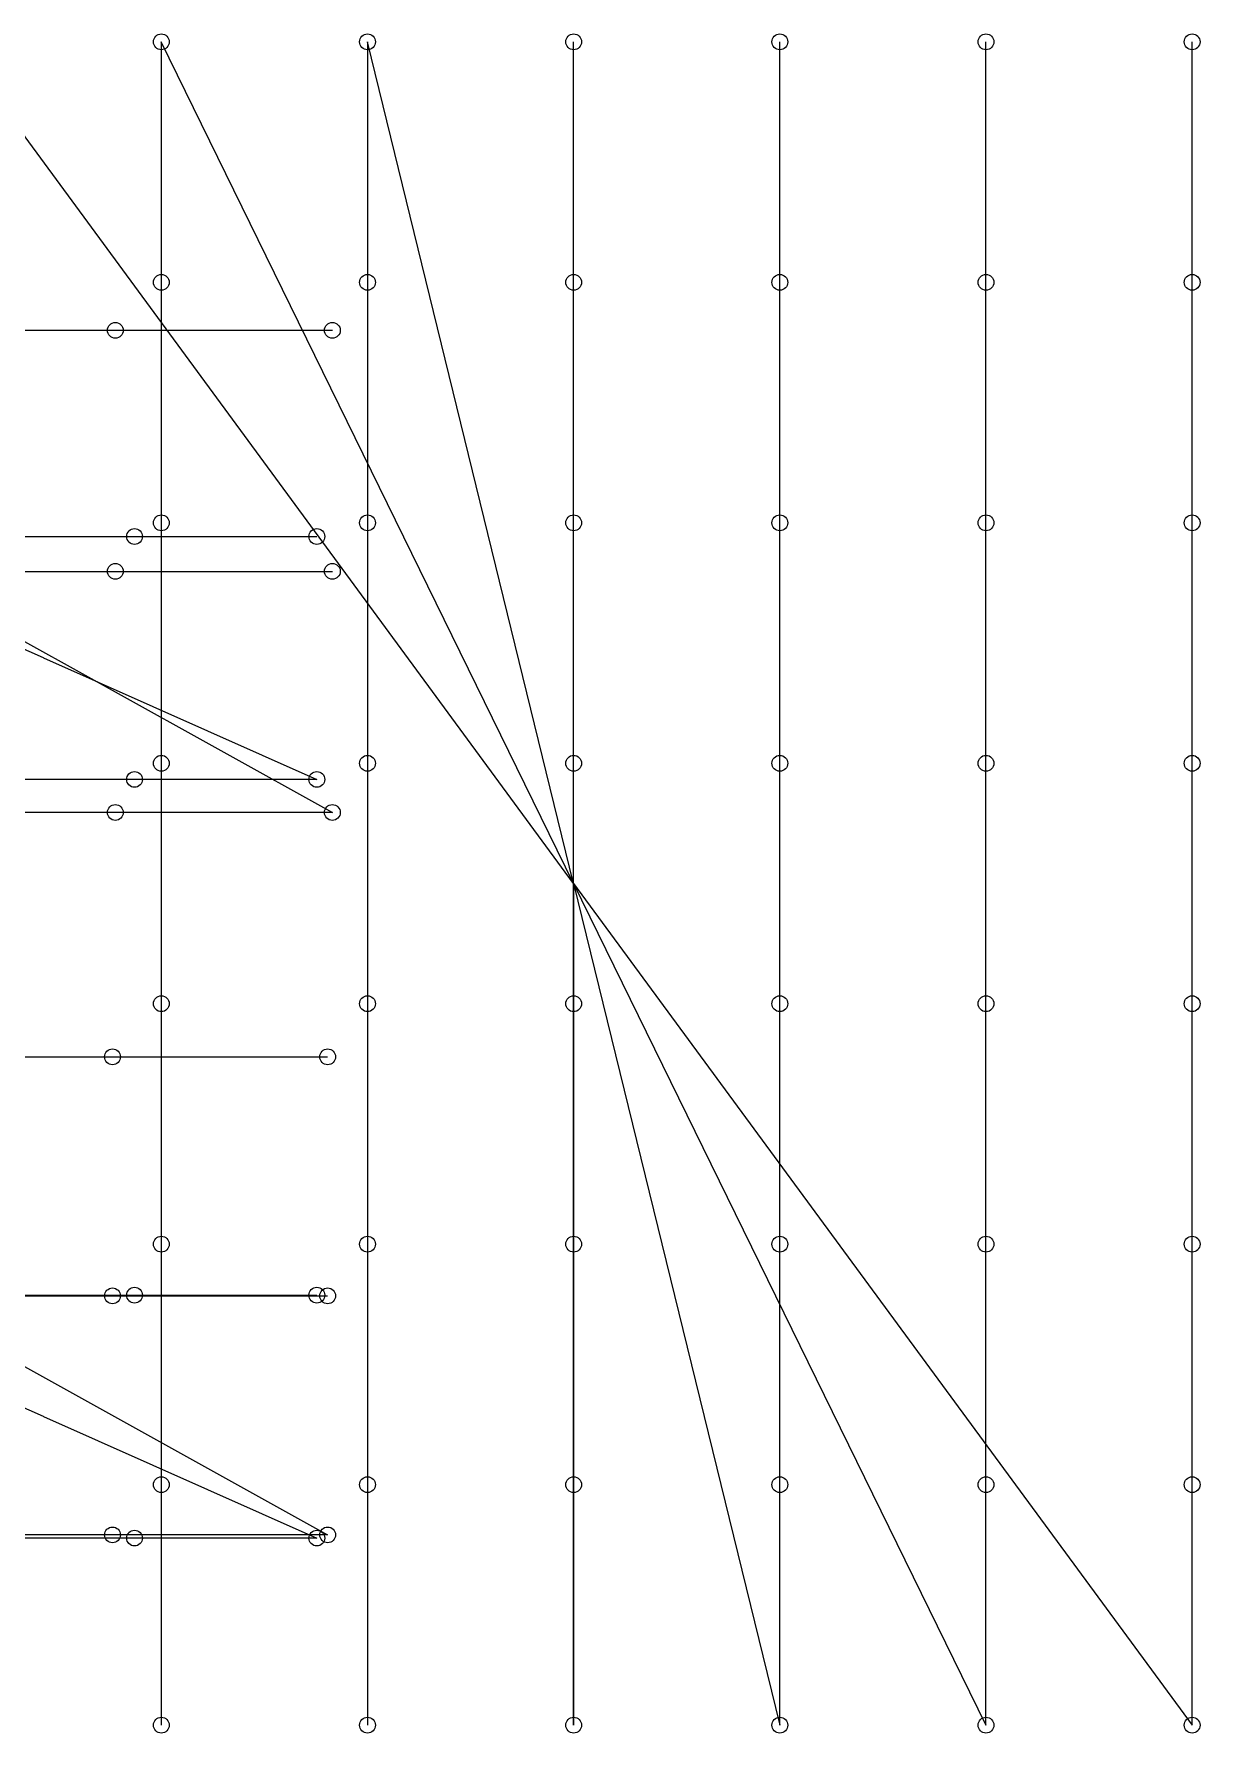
# Model space of a CAD drawing. Extents: x 8.5 to 88.6, y 8.1 to 51.7.
# Drawn here: x 70.86 to 88.58, y 10.24 to 36.06 of the extents above; entities that cross this region are included whole.
import ezdxf

# ---------------------------------------------------------------- set-up
doc = ezdxf.new("R2010")
doc.units = 0
doc.layers.add('HALOFIRE_HEADS', color=1, linetype='CONTINUOUS')
doc.layers.add('HALOFIRE_PIPES', color=5, linetype='CONTINUOUS')

msp = doc.modelspace()

# ---------------------------------------------------------------- linework, layer by layer
at = {"layer": 'HALOFIRE_HEADS'}
for centre in [(72.7961, 35.9354, 2.6924), (75.9281, 35.9354, 2.6924), (79.0601, 35.9354, 2.6924), (82.1921, 35.9354, 2.6924), (85.3242, 35.9354, 2.6924), (88.4562, 35.9354, 2.6924), (72.7961, 32.2814, 2.6924), (75.9281, 32.2814, 2.6924), (79.0601, 32.2814, 2.6924), (82.1921, 32.2814, 2.6924), (85.3242, 32.2814, 2.6924), (88.4562, 32.2814, 2.6924), (72.0984, 31.5526, 2.613), (75.3953, 31.5526, 2.613), (72.7961, 28.6274, 2.6924), (75.9281, 28.6274, 2.6924), (79.0601, 28.6274, 2.6924), (82.1921, 28.6274, 2.6924), (85.3242, 28.6274, 2.6924), (88.4562, 28.6274, 2.6924), (72.39, 28.4193, 2.4225), (75.1585, 28.4193, 2.4225), (72.0984, 27.8893, 2.613), (75.3953, 27.8893, 2.613), (72.7961, 24.9734, 2.6924), (75.9281, 24.9734, 2.6924), (79.0601, 24.9734, 2.6924), (82.1921, 24.9734, 2.6924), (85.3242, 24.9734, 2.6924), (88.4562, 24.9734, 2.6924), (72.39, 24.728, 2.4225), (75.1585, 24.728, 2.4225), (72.0984, 24.2261, 2.613), (75.3953, 24.2261, 2.613), (72.7961, 21.3193, 2.6924), (75.9281, 21.3193, 2.6924), (79.0601, 21.3193, 2.6924), (82.1921, 21.3193, 2.6924), (85.3242, 21.3193, 2.6924), (88.4562, 21.3193, 2.6924), (72.0544, 20.512, 2.6924), (75.3233, 20.512, 2.6924), (72.7961, 17.6653, 2.6924), (75.9281, 17.6653, 2.6924), (79.0601, 17.6653, 2.6924), (82.1921, 17.6653, 2.6924), (85.3242, 17.6653, 2.6924), (88.4562, 17.6653, 2.6924), (72.0544, 16.8799, 2.6924), (72.39, 16.8908, 2.6551), (75.1585, 16.8908, 2.6551), (75.3233, 16.8799, 2.6924), (72.7961, 14.0113, 2.6924), (75.9281, 14.0113, 2.6924), (79.0601, 14.0113, 2.6924), (82.1921, 14.0113, 2.6924), (85.3242, 14.0113, 2.6924), (88.4562, 14.0113, 2.6924), (72.0544, 13.2478, 2.6924), (72.39, 13.1995, 2.6551), (75.1585, 13.1995, 2.6551), (75.3233, 13.2478, 2.6924), (72.7961, 10.3573, 2.6924), (75.9281, 10.3573, 2.6924), (79.0601, 10.3573, 2.6924), (82.1921, 10.3573, 2.6924), (85.3242, 10.3573, 2.6924), (88.4562, 10.3573, 2.6924)]:
    msp.add_circle(centre, 0.12, dxfattribs=at)
at = {"layer": 'HALOFIRE_PIPES'}
for p, q in [((79.0601, 23.1463, 2.6924), (69.664, 35.9354, 2.6924)), ((79.0601, 23.1463, 2.6924), (72.7961, 35.9354, 2.6924)), ((72.7961, 35.9354, 2.6924), (72.7961, 32.2814, 2.6924)), ((79.0601, 23.1463, 2.6924), (75.9281, 35.9354, 2.6924)), ((75.9281, 35.9354, 2.6924), (75.9281, 32.2814, 2.6924)), ((79.0601, 32.2814, 2.6924), (79.0601, 35.9354, 2.6924)), ((82.1921, 32.2814, 2.6924), (82.1921, 35.9354, 2.6924)), ((85.3242, 32.2814, 2.6924), (85.3242, 35.9354, 2.6924)), ((88.4562, 32.2814, 2.6924), (88.4562, 35.9354, 2.6924)), ((72.7961, 32.2814, 2.6924), (72.7961, 28.6274, 2.6924)), ((75.9281, 32.2814, 2.6924), (75.9281, 28.6274, 2.6924)), ((79.0601, 28.6274, 2.6924), (79.0601, 32.2814, 2.6924)), ((82.1921, 28.6274, 2.6924), (82.1921, 32.2814, 2.6924)), ((85.3242, 28.6274, 2.6924), (85.3242, 32.2814, 2.6924)), ((88.4562, 28.6274, 2.6924), (88.4562, 32.2814, 2.6924)), ((68.8015, 31.5526, 2.613), (72.0984, 31.5526, 2.613)), ((72.0984, 31.5526, 2.613), (75.3953, 31.5526, 2.613)), ((71.0058, 26.5736, 2.4225), (66.853, 28.4193, 2.4225)), ((69.6215, 28.4193, 2.4225), (72.39, 28.4193, 2.4225)), ((72.39, 28.4193, 2.4225), (75.1585, 28.4193, 2.4225)), ((72.7961, 28.6274, 2.6924), (72.7961, 24.9734, 2.6924)), ((75.9281, 28.6274, 2.6924), (75.9281, 24.9734, 2.6924)), ((79.0601, 24.9734, 2.6924), (79.0601, 28.6274, 2.6924)), ((82.1921, 24.9734, 2.6924), (82.1921, 28.6274, 2.6924)), ((85.3242, 24.9734, 2.6924), (85.3242, 28.6274, 2.6924)), ((88.4562, 24.9734, 2.6924), (88.4562, 28.6274, 2.6924)), ((68.8015, 27.8893, 2.613), (75.3953, 24.2261, 2.613)), ((68.8015, 27.8893, 2.613), (72.0984, 27.8893, 2.613)), ((72.0984, 27.8893, 2.613), (75.3953, 27.8893, 2.613)), ((71.0058, 26.5736, 2.4225), (71.0058, 26.5736, 2.4225)), ((71.0058, 26.5736, 2.4225), (71.0058, 26.5736, 2.4225)), ((71.0058, 26.5736, 2.4225), (75.1585, 24.728, 2.4225)), ((72.7961, 24.9734, 2.6924), (72.7961, 21.3193, 2.6924)), ((75.9281, 24.9734, 2.6924), (75.9281, 21.3193, 2.6924)), ((79.0601, 21.3193, 2.6924), (79.0601, 24.9734, 2.6924)), ((82.1921, 21.3193, 2.6924), (82.1921, 24.9734, 2.6924)), ((85.3242, 21.3193, 2.6924), (85.3242, 24.9734, 2.6924)), ((88.4562, 21.3193, 2.6924), (88.4562, 24.9734, 2.6924)), ((72.39, 24.728, 2.4225), (69.6215, 24.728, 2.4225)), ((75.1585, 24.728, 2.4225), (72.39, 24.728, 2.4225)), ((72.0984, 24.2261, 2.613), (68.8015, 24.2261, 2.613)), ((75.3953, 24.2261, 2.613), (72.0984, 24.2261, 2.613)), ((79.0601, 23.1463, 2.6924), (79.0601, 23.1463, 2.6924)), ((79.0601, 23.1463, 2.6924), (79.0601, 23.1463, 2.6924)), ((79.0601, 23.1463, 2.6924), (79.0601, 23.1463, 2.6924)), ((79.0601, 23.1463, 2.6924), (79.0601, 23.1463, 2.6924)), ((79.0601, 23.1463, 2.6924), (79.0601, 23.1463, 2.6924)), ((79.0601, 23.1463, 2.6924), (79.0601, 23.1463, 2.6924)), ((79.0601, 23.1463, 2.6924), (79.0601, 23.1463, 2.6924)), ((79.0601, 23.1463, 2.6924), (79.0601, 10.3573, 2.6924)), ((79.0601, 23.1463, 2.6924), (82.1921, 10.3573, 2.6924)), ((79.0601, 23.1463, 2.6924), (85.3242, 10.3573, 2.6924)), ((79.0601, 23.1463, 2.6924), (88.4562, 10.3573, 2.6924)), ((72.7961, 21.3193, 2.6924), (72.7961, 17.6653, 2.6924)), ((75.9281, 21.3193, 2.6924), (75.9281, 17.6653, 2.6924)), ((79.0601, 17.6653, 2.6924), (79.0601, 21.3193, 2.6924)), ((82.1921, 17.6653, 2.6924), (82.1921, 21.3193, 2.6924)), ((85.3242, 17.6653, 2.6924), (85.3242, 21.3193, 2.6924)), ((88.4562, 17.6653, 2.6924), (88.4562, 21.3193, 2.6924)), ((68.7855, 20.512, 2.6924), (72.0544, 20.512, 2.6924)), ((72.0544, 20.512, 2.6924), (75.3233, 20.512, 2.6924)), ((72.7961, 17.6653, 2.6924), (72.7961, 14.0113, 2.6924)), ((75.9281, 17.6653, 2.6924), (75.9281, 14.0113, 2.6924)), ((79.0601, 14.0113, 2.6924), (79.0601, 17.6653, 2.6924)), ((82.1921, 14.0113, 2.6924), (82.1921, 17.6653, 2.6924)), ((85.3242, 14.0113, 2.6924), (85.3242, 17.6653, 2.6924)), ((88.4562, 14.0113, 2.6924), (88.4562, 17.6653, 2.6924)), ((71.0058, 15.0452, 2.6551), (66.853, 16.8908, 2.6551)), ((68.7855, 16.8799, 2.6924), (75.3233, 13.2478, 2.6924)), ((68.7855, 16.8799, 2.6924), (72.0544, 16.8799, 2.6924)), ((69.6215, 16.8908, 2.6551), (72.39, 16.8908, 2.6551)), ((72.0544, 16.8799, 2.6924), (75.3233, 16.8799, 2.6924)), ((72.39, 16.8908, 2.6551), (75.1585, 16.8908, 2.6551)), ((71.0058, 15.0452, 2.6551), (71.0058, 15.0452, 2.6551)), ((71.0058, 15.0452, 2.6551), (71.0058, 15.0452, 2.6551)), ((71.0058, 15.0452, 2.6551), (75.1585, 13.1995, 2.6551)), ((72.7961, 14.0113, 2.6924), (72.7961, 10.3573, 2.6924)), ((75.9281, 14.0113, 2.6924), (75.9281, 10.3573, 2.6924)), ((79.0601, 10.3573, 2.6924), (79.0601, 14.0113, 2.6924)), ((82.1921, 10.3573, 2.6924), (82.1921, 14.0113, 2.6924)), ((85.3242, 10.3573, 2.6924), (85.3242, 14.0113, 2.6924)), ((88.4562, 10.3573, 2.6924), (88.4562, 14.0113, 2.6924)), ((72.0544, 13.2478, 2.6924), (68.7855, 13.2478, 2.6924)), ((72.39, 13.1995, 2.6551), (69.6215, 13.1995, 2.6551)), ((75.3233, 13.2478, 2.6924), (72.0544, 13.2478, 2.6924)), ((75.1585, 13.1995, 2.6551), (72.39, 13.1995, 2.6551))]:
    msp.add_line(p, q, dxfattribs=at)

doc.saveas('drawing.dxf')
